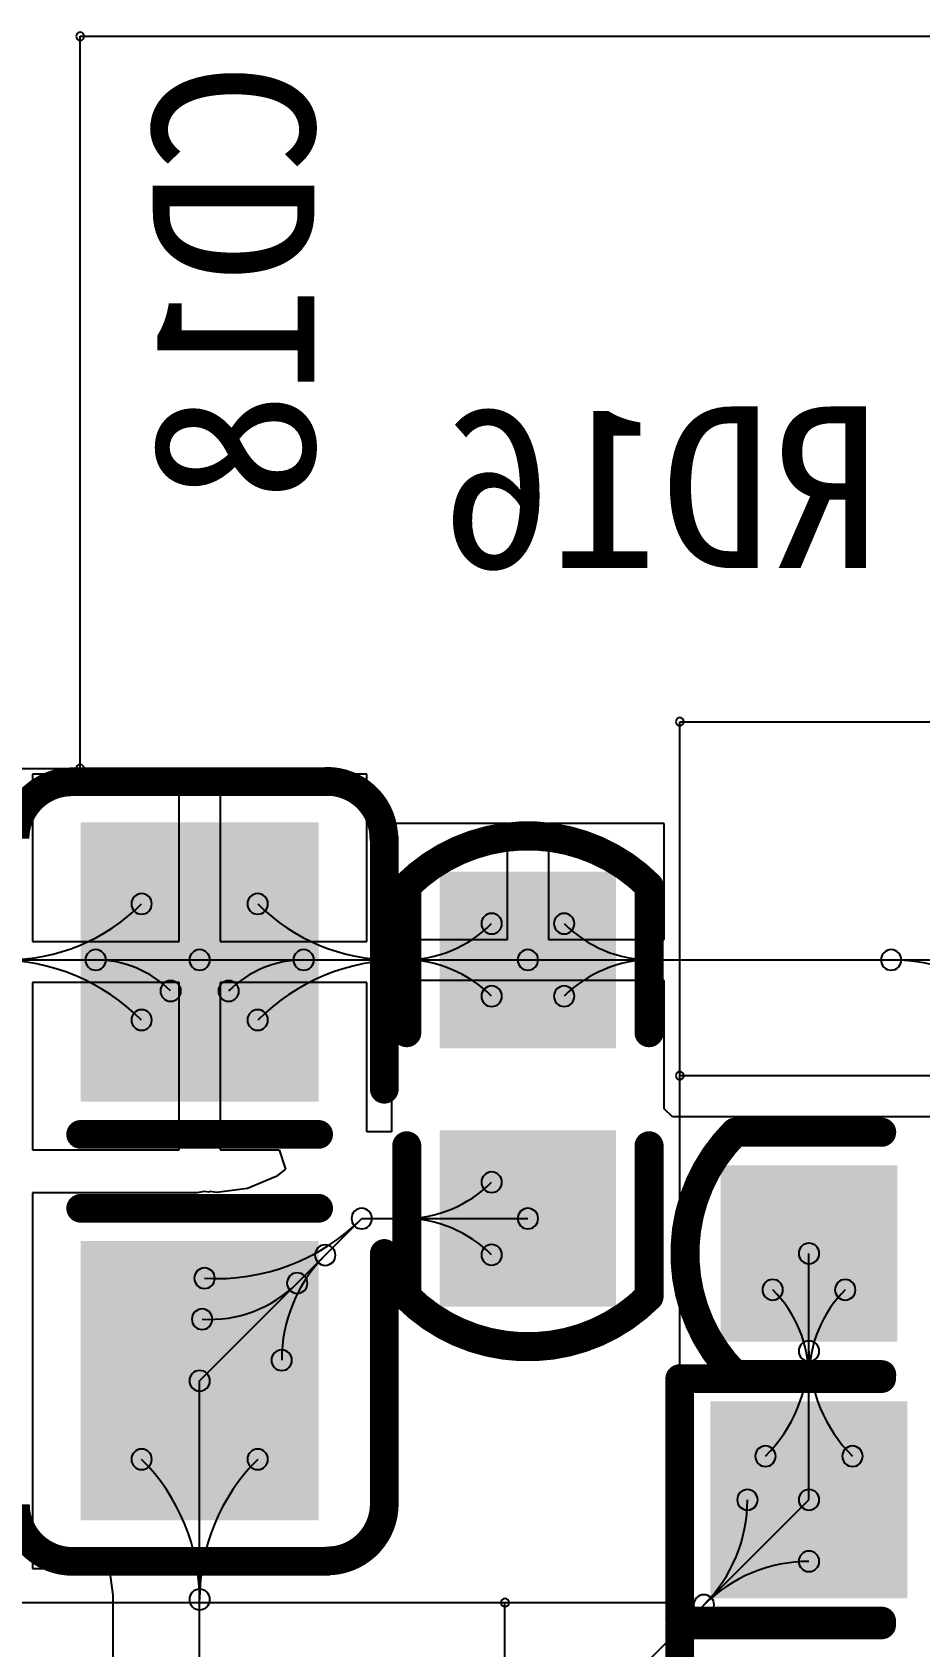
# Model space of a CAD drawing. Header units: inches. Extents: x 32166 to 66782, y 2386 to 7162.
# Drawn here: x 33548.8 to 33592.8, y 3470.4 to 3550.3 of the extents above; entities that cross this region are included whole.
import ezdxf

# ---------------------------------------------------------------- set-up
doc = ezdxf.new("R2010")
doc.units = ezdxf.units.IN
doc.header["$LTSCALE"] = 0.64311
doc.header["$MEASUREMENT"] = 0
for name, color, linetype in [('BOTTOMLAYER', 5, 'CONTINUOUS'), ('BOTTOMOVERLAY', 54, 'CONTINUOUS'), ('BOTTOMPASTE', 16, 'CONTINUOUS'), ('BOTTOMSOLDER', 6, 'CONTINUOUS')]:
    doc.layers.add(name, color=color, linetype=linetype)
doc.styles.get("Standard").update_dxf_attribs({"font": 'txt', "width": 0.8})

msp = doc.modelspace()

# ---------------------------------------------------------------- linework, layer by layer
at = {"layer": 'BOTTOMLAYER'}
for p, q in [((33556.095, 3513.629), (33548.831, 3513.629)), ((33548.831, 3513.629), (33548.831, 3505.349)), ((33556.095, 3505.349), (33556.095, 3513.629)), ((33565.391, 3513.629), (33558.127, 3513.629)), ((33558.127, 3513.629), (33558.127, 3505.349)), ((33565.391, 3505.349), (33565.391, 3513.629)), ((33572.351, 3511.19), (33566.611, 3511.19)), ((33566.611, 3511.19), (33566.611, 3505.45)), ((33572.351, 3505.45), (33572.351, 3511.19)), ((33580.123, 3511.19), (33574.383, 3511.19)), ((33574.383, 3511.19), (33574.383, 3505.45)), ((33580.123, 3505.45), (33580.123, 3511.19)), ((33548.831, 3505.349), (33556.095, 3505.349)), ((33558.127, 3505.349), (33565.391, 3505.349)), ((33566.611, 3505.45), (33572.351, 3505.45)), ((33574.383, 3505.45), (33580.123, 3505.45)), ((33520.535, 3504.434), (33557.111, 3504.434)), ((33557.111, 3504.434), (33573.367, 3504.434)), ((33573.367, 3504.434), (33596.343, 3504.434)), ((33556.095, 3503.317), (33548.831, 3503.317)), ((33548.831, 3503.317), (33548.831, 3495.037)), ((33556.095, 3495.037), (33556.095, 3503.317)), ((33565.391, 3503.317), (33558.127, 3503.317)), ((33558.127, 3503.317), (33558.127, 3495.037)), ((33565.391, 3495.932), (33565.391, 3503.317)), ((33580.123, 3503.418), (33566.611, 3503.418)), ((33566.611, 3503.418), (33566.611, 3497.678)), ((33580.123, 3497.678), (33580.123, 3503.418)), ((33566.611, 3497.678), (33566.611, 3495.932)), ((33580.123, 3497.07), (33580.123, 3497.678)), ((33580.531, 3496.662), (33580.123, 3497.07)), ((33599.071, 3496.662), (33580.531, 3496.662)), ((33580.531, 3496.662), (33580.531, 3496.662)), ((33580.531, 3496.662), (33580.531, 3496.662)), ((33566.611, 3495.932), (33565.391, 3495.932)), ((33548.831, 3495.037), (33556.095, 3495.037)), ((33558.127, 3495.037), (33561.043, 3495.037)), ((33561.043, 3495.037), (33561.37, 3494.075)), ((33560.902, 3493.716), (33559.484, 3493.129)), ((33561.37, 3494.075), (33560.902, 3493.716)), ((33556.976, 3492.902), (33548.831, 3492.902)), ((33548.831, 3492.902), (33548.831, 3474.31)), ((33557.354, 3492.978), (33556.976, 3492.902)), ((33557.563, 3492.936), (33557.354, 3492.978)), ((33557.612, 3492.974), (33557.563, 3492.936)), ((33557.962, 3492.928), (33557.612, 3492.974)), ((33557.612, 3492.974), (33557.612, 3492.974)), ((33559.484, 3493.129), (33557.962, 3492.928)), ((33557.111, 3483.606), (33565.138, 3491.634)), ((33565.138, 3491.634), (33573.367, 3491.634)), ((33587.287, 3477.714), (33587.287, 3489.906)), ((33557.111, 3465.586), (33557.111, 3483.606)), ((33574.231, 3464.658), (33587.287, 3477.714)), ((33548.831, 3474.31), (33552.612, 3474.31)), ((33552.612, 3474.31), (33552.652, 3474.213)), ((33552.652, 3474.213), (33552.812, 3472.995)), ((33552.812, 3472.995), (33552.812, 3467.366))]:
    msp.add_line(p, q, dxfattribs=at)
for centre, radius, start, end in [((33547.543, 3513.901), 9.467, 269.99991, 314.99991), ((33554.237, 3507.207), 0.508, 0, 180), ((33554.237, 3507.207), 0.508, 180, 0), ((33559.985, 3507.207), 0.508, 0, 180), ((33559.985, 3507.207), 0.508, 180, 0), ((33566.679, 3513.901), 9.467, 225.00009, 270.00009), ((33567.235, 3510.566), 6.132, 269.99986, 314.99986), ((33571.571, 3506.23), 0.508, 0, 180), ((33571.571, 3506.23), 0.508, 180, 0), ((33575.163, 3506.23), 0.508, 0, 180), ((33575.163, 3506.23), 0.508, 180, 0), ((33579.499, 3510.566), 6.132, 225.00014, 270.00014), ((33551.962, 3504.434), 0.508, 0, 180), ((33557.111, 3504.434), 0.508, 0, 180), ((33557.111, 3504.434), 0.508, 0, 180), ((33562.26, 3504.434), 0.508, 0, 180), ((33566.679, 3504.434), 0.508, 0, 180), ((33567.166, 3504.434), 0.508, 0, 180), ((33567.235, 3504.434), 0.508, 0, 180), ((33567.235, 3504.434), 0.508, 0, 180), ((33573.367, 3504.434), 0.508, 0, 180), ((33573.367, 3504.434), 0.508, 0, 180), ((33579.499, 3504.434), 0.508, 0, 180), ((33579.499, 3504.434), 0.508, 0, 180), ((33591.355, 3504.434), 0.508, 0, 180), ((33547.056, 3494.278), 10.156, 45.00009, 90.00009), ((33551.962, 3504.434), 0.508, 180, 0), ((33551.962, 3499.184), 5.25, 44.99985, 89.99985), ((33557.111, 3504.434), 0.508, 180, 0), ((33557.111, 3504.434), 0.508, 180, 0), ((33562.26, 3499.184), 5.25, 90.00015, 135.00015), ((33567.166, 3494.278), 10.156, 89.99991, 134.99991), ((33562.26, 3504.434), 0.508, 180, 0), ((33566.679, 3504.434), 0.508, 180, 0), ((33567.166, 3504.434), 0.508, 180, 0), ((33567.235, 3504.434), 0.508, 180, 0), ((33567.235, 3504.434), 0.508, 180, 0), ((33567.235, 3498.302), 6.132, 45.00014, 90.00014), ((33573.367, 3504.434), 0.508, 180, 0), ((33573.367, 3504.434), 0.508, 180, 0), ((33579.499, 3498.302), 6.132, 89.99986, 134.99986), ((33579.499, 3504.434), 0.508, 180, 0), ((33579.499, 3504.434), 0.508, 180, 0), ((33591.355, 3504.434), 0.508, 180, 0), ((33591.355, 3495.751), 8.683, 44.99992, 89.99992), ((33555.674, 3502.896), 0.508, 0, 180), ((33558.548, 3502.896), 0.508, 0, 180), ((33571.571, 3502.638), 0.508, 0, 180), ((33575.163, 3502.638), 0.508, 0, 180), ((33555.674, 3502.896), 0.508, 180, 0), ((33558.548, 3502.896), 0.508, 180, 0), ((33571.571, 3502.638), 0.508, 180, 0), ((33575.163, 3502.638), 0.508, 180, 0), ((33554.237, 3501.459), 0.508, 0, 180), ((33554.237, 3501.459), 0.508, 180, 0), ((33559.985, 3501.459), 0.508, 0, 180), ((33559.985, 3501.459), 0.508, 180, 0), ((33567.235, 3497.766), 6.132, 269.99986, 314.99986), ((33571.571, 3493.43), 0.508, 0, 180), ((33571.571, 3493.43), 0.508, 180, 0), ((33565.138, 3491.634), 0.508, 0, 180), ((33565.138, 3491.634), 0.508, 0, 180), ((33565.138, 3491.633), 0.508, 0, 180), ((33567.235, 3491.634), 0.508, 0, 180), ((33567.235, 3491.634), 0.508, 0, 180), ((33573.367, 3491.634), 0.508, 0, 180), ((33557.962, 3498.809), 10.148, 266.56698, 314.99998), ((33565.138, 3491.634), 0.508, 180, 0), ((33565.138, 3491.634), 0.508, 180, 0), ((33565.138, 3491.633), 0.508, 180, 0), ((33567.235, 3491.634), 0.508, 180, 0), ((33567.235, 3491.634), 0.508, 180, 0), ((33567.235, 3485.502), 6.132, 45.00014, 90.00014), ((33573.367, 3491.634), 0.508, 180, 0), ((33563.33, 3489.826), 0.508, 0, 180), ((33571.571, 3489.838), 0.508, 0, 180), ((33587.287, 3489.906), 0.508, 0, 180), ((33568.533, 3484.622), 7.359, 135, 180), ((33563.33, 3489.826), 0.508, 180, 0), ((33571.571, 3489.838), 0.508, 180, 0), ((33587.287, 3489.906), 0.508, 180, 0), ((33557.354, 3488.679), 0.508, 0, 180), ((33557.354, 3488.679), 0.508, 180, 0), ((33561.943, 3488.439), 0.508, 0, 180), ((33585.491, 3488.11), 0.508, 0, 180), ((33589.083, 3488.11), 0.508, 0, 180), ((33557.6, 3492.781), 6.141, 266.56719, 315.00019), ((33561.943, 3488.439), 0.508, 180, 0), ((33585.491, 3488.11), 0.508, 180, 0), ((33581.155, 3483.774), 6.132, 359.99986, 44.99986), ((33593.419, 3483.774), 6.132, 135.00014, 180.00014), ((33589.083, 3488.11), 0.508, 180, 0), ((33557.233, 3486.651), 0.508, 0, 180), ((33557.233, 3486.651), 0.508, 180, 0), ((33587.287, 3485.072), 0.508, 0, 180), ((33587.287, 3485.072), 0.508, 0, 180), ((33561.175, 3484.622), 0.508, 0, 180), ((33561.175, 3484.622), 0.508, 180, 0), ((33579.928, 3485.072), 7.359, 315, 0), ((33587.287, 3485.072), 0.508, 180, 0), ((33587.287, 3485.072), 0.508, 180, 0), ((33594.645, 3485.072), 7.359, 180, 225), ((33557.111, 3483.606), 0.508, 0, 180), ((33557.111, 3483.606), 0.508, 0, 180), ((33587.287, 3483.774), 0.508, 0, 180), ((33587.287, 3483.774), 0.508, 0, 180), ((33587.287, 3483.774), 0.508, 180, 0), ((33587.287, 3483.774), 0.508, 180, 0), ((33557.111, 3483.606), 0.508, 180, 0), ((33557.111, 3483.606), 0.508, 180, 0), ((33554.237, 3479.717), 0.508, 0, 180), ((33559.985, 3479.717), 0.508, 0, 180), ((33585.132, 3479.869), 0.508, 0, 180), ((33585.132, 3479.869), 0.508, 180, 0), ((33589.442, 3479.869), 0.508, 0, 180), ((33589.442, 3479.869), 0.508, 180, 0), ((33554.237, 3479.717), 0.508, 180, 0), ((33547.299, 3472.779), 9.811, 359.99991, 44.99991), ((33566.922, 3472.779), 9.811, 135.00009, 180.00009), ((33559.985, 3479.717), 0.508, 180, 0), ((33584.239, 3477.714), 0.508, 0, 180), ((33587.287, 3477.714), 0.508, 0, 180), ((33587.287, 3477.714), 0.508, 0, 180), ((33576.88, 3477.714), 7.359, 315, 0), ((33584.239, 3477.714), 0.508, 180, 0), ((33587.287, 3477.714), 0.508, 180, 0), ((33587.287, 3477.714), 0.508, 180, 0), ((33587.287, 3474.666), 0.508, 0, 180), ((33587.287, 3467.307), 7.359, 90, 135), ((33587.287, 3474.666), 0.508, 180, 0), ((33557.111, 3472.779), 0.508, 0, 180), ((33557.111, 3472.779), 0.508, 0, 180), ((33557.111, 3472.779), 0.508, 180, 0), ((33557.111, 3472.779), 0.508, 180, 0), ((33582.084, 3472.51), 0.508, 0, 180), ((33582.084, 3472.51), 0.508, 0, 180), ((33582.084, 3472.51), 0.508, 180, 0), ((33582.084, 3472.51), 0.508, 180, 0)]:
    msp.add_arc(centre, radius, start, end, dxfattribs=at)
for points in [[(33552.031, 3510.429), (33552.031, 3498.237), (33562.191, 3510.429), (33562.191, 3498.237)], [(33569.811, 3507.99), (33569.811, 3500.878), (33576.923, 3507.99), (33576.923, 3500.878)], [(33569.811, 3495.19), (33569.811, 3488.078), (33576.923, 3495.19), (33576.923, 3488.078)], [(33583.731, 3486.35), (33590.843, 3486.35), (33583.731, 3493.462), (33590.843, 3493.462)], [(33552.031, 3489.702), (33552.031, 3477.51), (33562.191, 3489.702), (33562.191, 3477.51)], [(33591.351, 3481.778), (33583.223, 3481.778), (33591.351, 3473.65), (33583.223, 3473.65)]]:
    msp.add_solid(points, dxfattribs=at)
at = {"layer": 'BOTTOMOVERLAY'}
for p, q in [((33551.191, 3550.146), (33647.751, 3550.146)), ((33551.191, 3513.906), (33551.191, 3550.146)), ((33580.887, 3516.226), (33647.751, 3516.226)), ((33580.887, 3472.626), (33580.887, 3516.226)), ((33461.031, 3513.906), (33551.191, 3513.906)), ((33580.887, 3498.706), (33611.991, 3498.706)), ((33465.831, 3472.626), (33580.887, 3472.626)), ((33572.231, 3349.426), (33572.231, 3472.626)), ((33572.231, 3472.626), (33580.887, 3472.626))]:
    msp.add_line(p, q, dxfattribs=at)
for points, const_width in [([(33547.967, 3510.429, -0.414214), (33550.79, 3513.252)], 1.422), ([(33563.41, 3513.274, -0.414214), (33566.233, 3510.451)], 1.422), ([(33567.367, 3508.092, -0.414214), (33579.367, 3508.092)], 1.44), ([(33583.629, 3483.906, -0.414214), (33583.629, 3495.906)], 1.44), ([(33579.367, 3487.772, -0.414214), (33567.367, 3487.772)], 1.44), ([(33550.812, 3474.666, -0.414214), (33547.989, 3477.489)], 1.422), ([(33566.255, 3477.51, -0.414214), (33563.432, 3474.688)], 1.422)]:
    msp.add_lwpolyline(points, format="xyb", dxfattribs=dict(at, const_width=const_width))
for points, const_width in [([(33550.79, 3513.252), (33563.388, 3513.252)], 1.422), ([(33566.255, 3498.034), (33566.255, 3510.451)], 1.422), ([(33567.367, 3500.834), (33567.367, 3508.092)], 1.44), ([(33579.367, 3500.834), (33579.367, 3508.092)], 1.44), ([(33583.629, 3495.906), (33590.887, 3495.906)], 1.44), ([(33551.218, 3495.798), (33563.004, 3495.798)], 1.422), ([(33567.367, 3487.772), (33567.367, 3495.234)], 1.44), ([(33579.367, 3487.772), (33579.367, 3495.234)], 1.44), ([(33551.218, 3492.141), (33563.004, 3492.141)], 1.422), ([(33566.255, 3477.51), (33566.255, 3489.906)], 1.422), ([(33583.629, 3483.906), (33590.887, 3483.906)], 1.44), ([(33580.887, 3471.714), (33580.887, 3483.714)], 1.422), ([(33580.887, 3483.714), (33590.887, 3483.714)], 1.422), ([(33550.812, 3474.666), (33563.41, 3474.666)], 1.422), ([(33580.887, 3471.714), (33590.887, 3471.714)], 1.422), ([(33580.887, 3459.522), (33580.887, 3471.522)], 1.422), ([(33580.887, 3471.522), (33590.887, 3471.522)], 1.422)]:
    msp.add_lwpolyline(points, dxfattribs=dict(at, const_width=const_width))
for points, const_width in [([(33550.79, 3513.607, 1), (33550.79, 3512.896, 1)], 0.711), ([(33550.79, 3513.607, 1), (33550.79, 3512.896, 1)], 0.711), ([(33563.388, 3513.607, 1), (33563.388, 3512.896, 1)], 0.711), ([(33563.41, 3513.629, 1), (33563.41, 3512.918, 1)], 0.711), ([(33566.233, 3510.806, 1), (33566.233, 3510.095, 1)], 0.711), ([(33566.255, 3510.806, 1), (33566.255, 3510.095, 1)], 0.711), ([(33567.007, 3508.092, 1), (33567.727, 3508.092, 1)], 0.72), ([(33567.007, 3508.092, 1), (33567.727, 3508.092, 1)], 0.72), ([(33579.007, 3508.092, 1), (33579.727, 3508.092, 1)], 0.72), ([(33579.007, 3508.092, 1), (33579.727, 3508.092, 1)], 0.72), ([(33567.007, 3500.834, 1), (33567.727, 3500.834, 1)], 0.72), ([(33579.007, 3500.834, 1), (33579.727, 3500.834, 1)], 0.72), ([(33566.255, 3498.389, 1), (33566.255, 3497.678, 1)], 0.711), ([(33583.629, 3495.546, 1), (33583.629, 3496.266, 1)], 0.72), ([(33583.629, 3495.546, 1), (33583.629, 3496.266, 1)], 0.72), ([(33590.887, 3495.546, 1), (33590.887, 3496.266, 1)], 0.72), ([(33551.218, 3496.154, 1), (33551.218, 3495.443, 1)], 0.711), ([(33563.004, 3496.154, 1), (33563.004, 3495.443, 1)], 0.711), ([(33567.007, 3495.234, 1), (33567.727, 3495.234, 1)], 0.72), ([(33579.007, 3495.234, 1), (33579.727, 3495.234, 1)], 0.72), ([(33551.218, 3492.496, 1), (33551.218, 3491.785, 1)], 0.711), ([(33563.004, 3492.496, 1), (33563.004, 3491.785, 1)], 0.711), ([(33566.255, 3490.261, 1), (33566.255, 3489.55, 1)], 0.711), ([(33567.007, 3487.772, 1), (33567.727, 3487.772, 1)], 0.72), ([(33567.007, 3487.772, 1), (33567.727, 3487.772, 1)], 0.72), ([(33579.007, 3487.772, 1), (33579.727, 3487.772, 1)], 0.72), ([(33579.007, 3487.772, 1), (33579.727, 3487.772, 1)], 0.72), ([(33583.629, 3483.546, 1), (33583.629, 3484.266, 1)], 0.72), ([(33583.629, 3483.546, 1), (33583.629, 3484.266, 1)], 0.72), ([(33590.887, 3483.546, 1), (33590.887, 3484.266, 1)], 0.72), ([(33580.887, 3484.069, 1), (33580.887, 3483.358, 1)], 0.711), ([(33580.887, 3484.069, 1), (33580.887, 3483.358, 1)], 0.711), ([(33590.887, 3484.069, 1), (33590.887, 3483.358, 1)], 0.711), ([(33566.255, 3477.866, 1), (33566.255, 3477.155, 1)], 0.711), ([(33566.255, 3477.866, 1), (33566.255, 3477.155, 1)], 0.711), ([(33550.812, 3475.021, 1), (33550.812, 3474.31, 1)], 0.711), ([(33550.812, 3475.021, 1), (33550.812, 3474.31, 1)], 0.711), ([(33563.41, 3475.021, 1), (33563.41, 3474.31, 1)], 0.711), ([(33563.432, 3475.043, 1), (33563.432, 3474.332, 1)], 0.711), ([(33580.887, 3472.069, 1), (33580.887, 3471.358, 1)], 0.711), ([(33580.887, 3472.069, 1), (33580.887, 3471.358, 1)], 0.711), ([(33580.887, 3471.877, 1), (33580.887, 3471.166, 1)], 0.711), ([(33580.887, 3471.877, 1), (33580.887, 3471.166, 1)], 0.711), ([(33590.887, 3472.069, 1), (33590.887, 3471.358, 1)], 0.711), ([(33590.887, 3471.877, 1), (33590.887, 3471.166, 1)], 0.711)]:
    msp.add_lwpolyline(points, format="xyb", close=True, dxfattribs=dict(at, const_width=const_width))
for centre, start, end in [((33551.191, 3550.146), 0, 180), ((33551.191, 3550.146), 0, 180), ((33551.191, 3550.146), 180, 0), ((33551.191, 3550.146), 180, 0), ((33580.887, 3516.226), 0, 180), ((33580.887, 3516.226), 0, 180), ((33580.887, 3516.226), 180, 0), ((33580.887, 3516.226), 180, 0), ((33551.191, 3513.906), 0, 180), ((33551.191, 3513.906), 0, 180), ((33551.191, 3513.906), 180, 0), ((33551.191, 3513.906), 180, 0), ((33580.887, 3498.706), 0, 180), ((33580.887, 3498.706), 180, 0), ((33572.231, 3472.626), 0, 180), ((33572.231, 3472.626), 0, 180), ((33572.231, 3472.626), 180, 0), ((33572.231, 3472.626), 180, 0), ((33580.887, 3472.626), 0, 180), ((33580.887, 3472.626), 0, 180), ((33580.887, 3472.626), 0, 180), ((33580.887, 3472.626), 180, 0), ((33580.887, 3472.626), 180, 0), ((33580.887, 3472.626), 180, 0)]:
    msp.add_arc(centre, 0.2, start, end, dxfattribs=at)
at = {"layer": 'BOTTOMPASTE'}
for points in [[(33552.031, 3510.429), (33552.031, 3498.237), (33562.191, 3510.429), (33562.191, 3498.237)], [(33569.811, 3507.99), (33569.811, 3500.878), (33576.923, 3507.99), (33576.923, 3500.878)], [(33569.811, 3495.19), (33569.811, 3488.078), (33576.923, 3495.19), (33576.923, 3488.078)], [(33583.731, 3486.35), (33590.843, 3486.35), (33583.731, 3493.462), (33590.843, 3493.462)], [(33552.031, 3489.702), (33552.031, 3477.51), (33562.191, 3489.702), (33562.191, 3477.51)], [(33591.351, 3481.778), (33583.223, 3481.778), (33591.351, 3473.65), (33583.223, 3473.65)]]:
    msp.add_solid(points, dxfattribs=at)
at = {"layer": 'BOTTOMSOLDER'}
for points in [[(33551.218, 3511.242), (33551.218, 3497.424), (33563.004, 3511.242), (33563.004, 3497.424)], [(33568.998, 3508.802), (33568.998, 3500.065), (33577.736, 3508.802), (33577.736, 3500.065)], [(33568.998, 3496.002), (33568.998, 3487.265), (33577.736, 3496.002), (33577.736, 3487.265)], [(33582.918, 3485.537), (33591.656, 3485.537), (33582.918, 3494.274), (33591.656, 3494.274)], [(33551.218, 3490.515), (33551.218, 3476.698), (33563.004, 3490.515), (33563.004, 3476.698)], [(33592.164, 3482.59), (33582.41, 3482.59), (33592.164, 3472.837), (33582.41, 3472.837)]]:
    msp.add_solid(points, dxfattribs=at)

# ---------------------------------------------------------------- texts
at = {"layer": 'BOTTOMOVERLAY', "text_generation_flag": 2}
for s, rotation, p in [('CD18', 90, (33562.791, 3548.866)), ('RD16', 360, (33590.871, 3523.826))]:
    msp.add_text(s, height=8, rotation=rotation, dxfattribs=at).set_placement(p)

doc.saveas('drawing.dxf')
